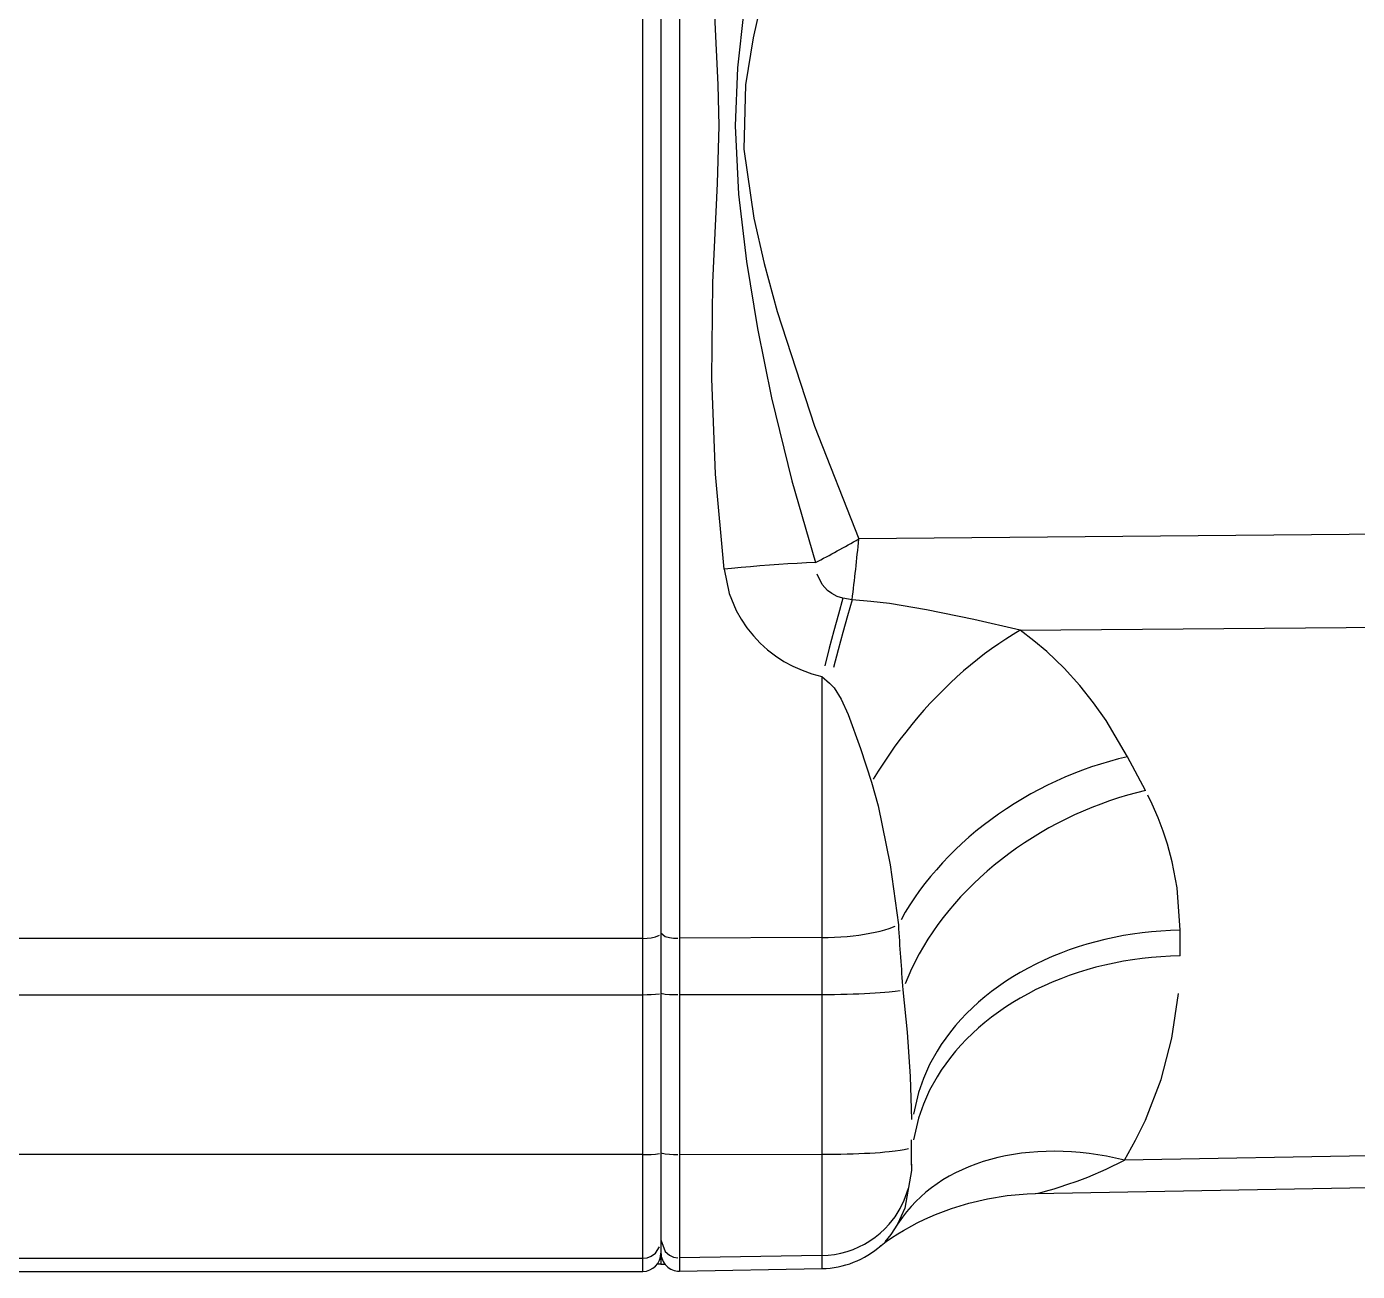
# Model space of a CAD drawing. Header units: millimetres. Extents: x 441156 to 441876, y 4514765 to 4515211.
# Drawn here: x 441628.9133 to 441629.0594, y 4515153.7591 to 4515153.8957 of the extents above; entities that cross this region are included whole.
import ezdxf

# ---------------------------------------------------------------- set-up
doc = ezdxf.new("R2010")
doc.units = ezdxf.units.MM
doc.layers.add('Collettore SL', color=7, linetype='Continuous')

msp = doc.modelspace()

# ---------------------------------------------------------------- linework, layer by layer
at = {"layer": 'Collettore SL', "color": 254, "linetype": 'Continuous'}
for p, q in [((441628.9809588317, 4515153.795660889), (441628.9809588317, 4515153.975638391)), ((441628.9829588318, 4515153.975393215), (441628.9829588318, 4515153.796247018)), ((441628.9849937366, 4515153.975634038), (441628.9849937366, 4515153.795671298)), ((441629.1255460938, 4515153.840557624), (441629.0046902616, 4515153.839503286)), ((441629.003952026, 4515153.832823555), (441629.0029382135, 4515153.833007974)), ((441629.0223996531, 4515153.829476003), (441629.1255460938, 4515153.830375844)), ((441629.0006333558, 4515153.824418275), (441629.0006333558, 4515153.795751302)), ((441629.0006333558, 4515153.824418275), (441629.0014733385, 4515153.823683753)), ((441629.036157253, 4515153.811880782), (441629.0341740247, 4515153.815598447)), ((441628.9809588317, 4515153.795660889), (441628.8479588318, 4515153.795660889)), ((441628.9809588317, 4515153.789483634), (441628.9809588317, 4515153.795660889)), ((441628.9829588318, 4515153.796247018), (441628.9829588318, 4515153.789657945)), ((441629.0006333558, 4515153.795751302), (441628.9849937366, 4515153.795671298)), ((441628.9849937366, 4515153.795671298), (441628.9849937366, 4515153.78948673)), ((441629.0006333558, 4515153.795751302), (441629.0006333558, 4515153.789510522)), ((441629.0399352596, 4515153.793738932), (441629.0399352596, 4515153.796547664)), ((441628.8479588318, 4515153.789483634), (441628.9809588317, 4515153.789483634)), ((441628.9809588317, 4515153.771939188), (441628.9809588317, 4515153.789483634)), ((441628.9829588318, 4515153.789657945), (441628.9829588318, 4515153.7721135)), ((441628.9849937366, 4515153.78948673), (441629.0006333558, 4515153.789510522)), ((441628.9849937366, 4515153.78948673), (441628.9849937366, 4515153.771942284)), ((441629.0006333558, 4515153.789510522), (441629.0006333558, 4515153.771966076)), ((441629.0104588317, 4515153.772837501), (441629.0104588317, 4515153.773569831)), ((441628.9809588317, 4515153.771939188), (441628.8479588318, 4515153.771939188)), ((441628.9809588317, 4515153.760554715), (441628.9809588317, 4515153.771939188)), ((441628.9829588318, 4515153.7721135), (441628.9829588318, 4515153.762550542)), ((441628.9849937366, 4515153.771942284), (441629.0006333558, 4515153.771966076)), ((441628.9849937366, 4515153.771942284), (441628.9849937366, 4515153.76059016)), ((441629.0006333558, 4515153.771966076), (441629.0006333558, 4515153.760862581)), ((441629.0104588317, 4515153.770840198), (441629.0104588317, 4515153.772837501)), ((441629.1255460938, 4515153.772985239), (441629.0338222917, 4515153.771332487)), ((441629.0104588317, 4515153.7707611), (441629.0104495754, 4515153.770190015)), ((441629.0104716854, 4515153.770566734), (441629.010458826, 4515153.770207304)), ((441629.0104588317, 4515153.7707611), (441629.0104588317, 4515153.770840198)), ((441629.0104770907, 4515153.770893538), (441629.0104716854, 4515153.770566734)), ((441629.0240738462, 4515153.76764803), (441629.1255489111, 4515153.769476487)), ((441628.9829588318, 4515153.762550542), (441628.9829588318, 4515153.761115109)), ((441629.0070269438, 4515153.761879636), (441629.0071351229, 4515153.761967031)), ((441629.0071088832, 4515153.761953708), (441629.007070757, 4515153.761920073)), ((441628.8479588318, 4515153.760554715), (441628.9809588317, 4515153.760554715)), ((441628.9809588317, 4515153.759115108), (441628.9809588317, 4515153.760554715)), ((441628.9829588318, 4515153.761115109), (441628.9829588318, 4515153.75991279)), ((441629.0006333558, 4515153.760862581), (441628.9849937366, 4515153.76059016)), ((441628.9849937366, 4515153.76059016), (441628.9849937366, 4515153.759150628)), ((441629.0006333558, 4515153.760862581), (441629.0006333558, 4515153.759423618)), ((441628.8585472612, 4515153.759115108), (441628.9809588317, 4515153.759115108)), ((441628.9829588318, 4515153.75991279), (441628.9825570903, 4515153.75991279)), ((441628.9829588318, 4515153.759916217), (441628.9833855061, 4515153.759915558)), ((441628.9849937366, 4515153.759150628), (441629.0006333558, 4515153.759423618))]:
    msp.add_line(p, q, dxfattribs=at)
for points in [[(441628.9898825175, 4515153.836171779, 0), (441628.9889432364, 4515153.84659312, 0), (441628.9885355495, 4515153.857095403, 0), (441628.9885351044, 4515153.857128526, 0), (441628.9886475743, 4515153.867645573, 0), (441628.9891715479, 4515153.878529399, 0), (441628.98936517, 4515153.884829018, 0), (441628.9892564543, 4515153.889355261, 0), (441628.988861901, 4515153.896976691, 0), (441628.9885761976, 4515153.904613415, 0), (441628.9885642076, 4515153.914380658, 0), (441628.9887234402, 4515153.919271637, 0), (441628.9889941112, 4515153.924142962, 0), (441628.9898825175, 4515153.93397456, 0)], [(441628.999911876, 4515153.932953601, 0), (441628.997174432, 4515153.923342576, 0), (441628.9959582645, 4515153.918491691, 0), (441628.9948522131, 4515153.913627584, 0), (441628.9929658942, 4515153.903743517, 0), (441628.9920404148, 4515153.897484814, 0), (441628.9916666924, 4515153.894341785, 0), (441628.9913676113, 4515153.891196306, 0), (441628.9910891791, 4515153.884827322, 0), (441628.9911909844, 4515153.881088355, 0), (441628.9914630384, 4515153.877358386, 0), (441628.9923464361, 4515153.869943819, 0), (441628.9935537142, 4515153.86258126, 0), (441628.9950976534, 4515153.854980129, 0), (441628.9973190069, 4515153.845895085, 0), (441628.999911876, 4515153.836901373, 0)], [(441629.0046902616, 4515153.930188422, 0), (441628.9999422657, 4515153.918160852, 0), (441628.996848094, 4515153.90896487, 0), (441628.9942264633, 4515153.899599543, 0), (441628.9930793926, 4515153.894500703, 0), (441628.9922338042, 4515153.889328297, 0), (441628.992056186, 4515153.88751752, 0), (441628.9919624754, 4515153.885700861, 0), (441628.9919511836, 4515153.884826475, 0), (441628.9920466053, 4515153.882274617, 0), (441628.9923077806, 4515153.879733739, 0), (441628.9931694416, 4515153.874710619, 0), (441628.9943048865, 4515153.869744952, 0), (441628.9957263854, 4515153.864459109, 0), (441628.9998148525, 4515153.851868607, 0), (441629.0046902616, 4515153.839503286, 0)], [(441628.999911876, 4515153.836901373, 0), (441628.9989192269, 4515153.83686178, 0), (441628.9979162058, 4515153.836814054, 0), (441628.9969040348, 4515153.836758253, 0), (441628.9958839471, 4515153.836694444, 0), (441628.9948571854, 4515153.836622705, 0), (441628.9938250008, 4515153.836543124, 0), (441628.9927886507, 4515153.836455798, 0), (441628.9917493978, 4515153.836360833, 0), (441628.9907085084, 4515153.836258344, 0), (441628.9898825175, 4515153.836171779, 0)], [(441629.0029382135, 4515153.833007974, 0), (441629.0027259719, 4515153.833056128, 0), (441629.0025171835, 4515153.833116789, 0), (441629.0023107227, 4515153.833190613, 0), (441629.0021132387, 4515153.833275073, 0), (441629.0019072435, 4515153.833378897, 0), (441629.0017087791, 4515153.833495647, 0), (441629.0014709785, 4515153.833660088, 0), (441629.0012477632, 4515153.833842706, 0), (441629.001035002, 4515153.834047649, 0), (441629.0008398251, 4515153.83426846, 0), (441629.0006606399, 4515153.834506832, 0), (441629.0005007402, 4515153.834757865, 0), (441629.000357418, 4515153.835025938, 0), (441629.0002345431, 4515153.835303559, 0), (441629.0001228979, 4515153.83561781, 0), (441629.0000353452, 4515153.835939431, 0), (441628.9999702559, 4515153.836273441, 0), (441628.9999289326, 4515153.836611317, 0), (441628.999911876, 4515153.836901373, 0)], [(441628.9898825175, 4515153.836171779, 0), (441628.990016312, 4515153.83527699, 0), (441628.9902089014, 4515153.834393154, 0), (441628.9904648782, 4515153.833509037, 0), (441628.9907804616, 4515153.83264417, 0), (441628.9912336334, 4515153.831642949, 0), (441628.9917674912, 4515153.830681266, 0), (441628.9923968412, 4515153.829741349, 0), (441628.9931038292, 4515153.828856291, 0), (441628.9938438361, 4515153.828071466, 0), (441628.9946450709, 4515153.82734651, 0), (441628.9955256755, 4515153.826669689, 0), (441628.9964595234, 4515153.826064603, 0), (441628.9974350601, 4515153.825537772, 0), (441628.9984507222, 4515153.825088362, 0), (441628.9995279928, 4515153.824710374, 0), (441629.0006333558, 4515153.824418275, 0)], [(441629.0029382135, 4515153.833007974, 0), (441629.0026916594, 4515153.832133135, 0), (441629.0024432354, 4515153.831240607, 0), (441629.0021932442, 4515153.83033148, 0), (441629.0019419905, 4515153.829406858, 0), (441629.0016897803, 4515153.828467871, 0), (441629.0014369208, 4515153.827515661, 0), (441629.0011837202, 4515153.826551388, 0), (441629.0009304871, 4515153.825576228, 0), (441629.0006775297, 4515153.824591368, 0), (441629.0006333558, 4515153.824418275, 0)], [(441629.003952026, 4515153.832823555, 0), (441629.0036896288, 4515153.831953121, 0), (441629.0034282394, 4515153.831064302, 0), (441629.0031681763, 4515153.830158181, 0), (441629.0029097564, 4515153.829235862, 0), (441629.0026532945, 4515153.828298468, 0), (441629.0023991031, 4515153.827347143, 0), (441629.0021474918, 4515153.826383043, 0), (441629.0018987673, 4515153.825407346, 0), (441629.0016532324, 4515153.824421238, 0), (441629.0014733385, 4515153.823683753, 0)], [(441629.0223996531, 4515153.829476003, 0), (441629.0173079856, 4515153.83064987, 0), (441629.0120949006, 4515153.831733592, 0), (441629.0080634532, 4515153.832399489, 0), (441629.0060139932, 4515153.832649118, 0), (441629.003952026, 4515153.832823555, 0)], [(441629.0223996531, 4515153.829476003, 0), (441629.0216096626, 4515153.829010109, 0), (441629.0208212723, 4515153.82851679, 0), (441629.0200354431, 4515153.827996643, 0), (441629.0192531321, 4515153.827450304, 0), (441629.0184752926, 4515153.826878438, 0), (441629.0177028722, 4515153.826281741, 0), (441629.016936812, 4515153.825660942, 0), (441629.0161780453, 4515153.825016796, 0), (441629.0154274966, 4515153.824350087, 0), (441629.0146860803, 4515153.823661629, 0), (441629.0139546996, 4515153.82295226, 0), (441629.0132342458, 4515153.822222844, 0), (441629.0125255964, 4515153.82147427, 0), (441629.011829615, 4515153.82070745, 0), (441629.0111471494, 4515153.819923317, 0), (441629.0104790312, 4515153.819122829, 0), (441629.0098260743, 4515153.818306959, 0), (441629.0091890742, 4515153.817476702, 0), (441629.0085688072, 4515153.81663307, 0), (441629.0079660287, 4515153.815777089, 0), (441629.0073814733, 4515153.814909804, 0), (441629.0068158531, 4515153.814032271, 0), (441629.0062698573, 4515153.813145557, 0), (441629.0060749301, 4515153.812818719, 0)], [(441629.0341740247, 4515153.815598447, 0), (441629.0318270953, 4515153.819581454, 0), (441629.0304496682, 4515153.82152675, 0), (441629.0289398436, 4515153.823410367, 0), (441629.0272099297, 4515153.825308118, 0), (441629.0253040153, 4515153.827133062, 0), (441629.0238989805, 4515153.828326666, 0), (441629.0223996531, 4515153.829476003, 0)], [(441629.0014733385, 4515153.823683753, 0), (441629.0016055358, 4515153.823563058, 0), (441629.0017293369, 4515153.823434582, 0), (441629.0019592233, 4515153.823157999, 0), (441629.0021705502, 4515153.822862064, 0), (441629.0023545984, 4515153.822573629, 0), (441629.0027319852, 4515153.821899671, 0), (441629.0031373747, 4515153.821064966, 0), (441629.0035073475, 4515153.820216375, 0), (441629.0048797652, 4515153.816519379, 0), (441629.0060749301, 4515153.812818719, 0)], [(441629.0341740247, 4515153.815598447, 0), (441629.03318072, 4515153.815359347, 0), (441629.0321892634, 4515153.815092543, 0), (441629.0312008629, 4515153.814798361, 0), (441629.0302167226, 4515153.814477158, 0), (441629.0292380415, 4515153.814129326, 0), (441629.0282660121, 4515153.813755291, 0), (441629.0273018185, 4515153.813355505, 0), (441629.0263466356, 4515153.812930456, 0), (441629.0254016271, 4515153.812480664, 0), (441629.0244679442, 4515153.812006676, 0), (441629.0235467246, 4515153.811509067, 0), (441629.0226390906, 4515153.810988447, 0), (441629.0217461481, 4515153.810445448, 0), (441629.0208689849, 4515153.809880733, 0), (441629.0200086697, 4515153.809294988, 0), (441629.0191662507, 4515153.808688928, 0), (441629.0183427543, 4515153.808063292, 0), (441629.0175391837, 4515153.807418842, 0), (441629.016756518, 4515153.806756361, 0), (441629.0159957108, 4515153.806076659, 0), (441629.0152576889, 4515153.805380562, 0), (441629.0145433516, 4515153.804668919, 0), (441629.0138535691, 4515153.803942597, 0), (441629.0131891819, 4515153.803202482, 0), (441629.0125509993, 4515153.802449474, 0), (441629.0119397989, 4515153.801684491, 0), (441629.0113563255, 4515153.800908465, 0), (441629.0108012897, 4515153.800122342, 0), (441629.0102753679, 4515153.799327078, 0), (441629.0097792009, 4515153.798523645, 0), (441629.0093133931, 4515153.797713019, 0), (441629.009018523, 4515153.797166277, 0)], [(441629.0060749301, 4515153.812818719, 0), (441629.0064559045, 4515153.811518214, 0), (441629.0068010207, 4515153.810209424, 0), (441629.0081194779, 4515153.803717932, 0), (441629.009018523, 4515153.797166277, 0)], [(441629.036157253, 4515153.811880782, 0), (441629.035164441, 4515153.811640736, 0), (441629.0341734766, 4515153.811372987, 0), (441629.0331855669, 4515153.811077862, 0), (441629.0322019156, 4515153.81075572, 0), (441629.0312237212, 4515153.810406954, 0), (441629.0302521755, 4515153.810031989, 0), (441629.029288462, 4515153.809631281, 0), (441629.028333755, 4515153.809205319, 0), (441629.0273892177, 4515153.808754621, 0), (441629.0264560007, 4515153.808279738, 0), (441629.0255352411, 4515153.807781246, 0), (441629.0246280608, 4515153.807259755, 0), (441629.0237355647, 4515153.806715898, 0), (441629.0228588406, 4515153.80615034, 0), (441629.0219989564, 4515153.805563767, 0), (441629.0211569598, 4515153.804956897, 0), (441629.0203338765, 4515153.804330467, 0), (441629.0195307097, 4515153.80368524, 0), (441629.0187484375, 4515153.803022005, 0), (441629.0179880132, 4515153.802341566, 0), (441629.0172503631, 4515153.801644756, 0), (441629.0165363862, 4515153.800932421, 0), (441629.0158469521, 4515153.800205431, 0), (441629.0151829009, 4515153.799464669, 0), (441629.0145450415, 4515153.79871104, 0), (441629.0139341513, 4515153.797945462, 0), (441629.0133509744, 4515153.797168867, 0), (441629.0127962212, 4515153.7963822, 0), (441629.0122705678, 4515153.795586421, 0), (441629.0117746546, 4515153.7947825, 0), (441629.0113090856, 4515153.793971416, 0), (441629.0108744283, 4515153.793154156, 0), (441629.010471212, 4515153.792331716, 0), (441629.0100999281, 4515153.7915051, 0), (441629.0097610289, 4515153.790675313, 0), (441629.0095143301, 4515153.790012198, 0)], [(441629.0399352596, 4515153.796547664, 0), (441629.0399319729, 4515153.797013699, 0), (441629.039922101, 4515153.797479943, 0), (441629.0399056198, 4515153.797946472, 0), (441629.039882498, 4515153.79841336, 0), (441629.0398526965, 4515153.798880683, 0), (441629.0398161685, 4515153.799348514, 0), (441629.0397728593, 4515153.799816923, 0), (441629.0397227066, 4515153.800285985, 0), (441629.03966564, 4515153.800755767, 0), (441629.0396015813, 4515153.801226338, 0), (441629.039530444, 4515153.801697766, 0), (441629.0394521336, 4515153.802170115, 0), (441629.0393665473, 4515153.802643445, 0), (441629.0392735738, 4515153.803117819, 0), (441629.0391730937, 4515153.803593293, 0), (441629.0390649785, 4515153.804069922, 0), (441629.0389490915, 4515153.804547757, 0), (441629.0388252868, 4515153.805026845, 0), (441629.0386934098, 4515153.805507231, 0), (441629.0385532968, 4515153.805988953, 0), (441629.038404775, 4515153.806472049, 0), (441629.0382476623, 4515153.806956546, 0), (441629.0380817674, 4515153.80744247, 0), (441629.0379068896, 4515153.807929841, 0), (441629.0377228186, 4515153.80841867, 0), (441629.0375293347, 4515153.808908963, 0), (441629.0373262085, 4515153.809400719, 0), (441629.0371132013, 4515153.809893928, 0), (441629.0368900647, 4515153.810388571, 0), (441629.0366565408, 4515153.810884621, 0), (441629.0364123624, 4515153.81138204, 0), (441629.036157253, 4515153.811880782, 0)], [(441629.0006333558, 4515153.795751302, 0), (441629.0009821913, 4515153.795754872, 0), (441629.0013303892, 4515153.795762007, 0), (441629.0016775252, 4515153.795772701, 0), (441629.0020231764, 4515153.795786937, 0), (441629.0023669217, 4515153.7958047, 0), (441629.0027083423, 4515153.795825968, 0), (441629.0030470222, 4515153.795850715, 0), (441629.0033825488, 4515153.79587891, 0), (441629.0037145133, 4515153.795910521, 0), (441629.0040425112, 4515153.795945507, 0), (441629.004366143, 4515153.795983828, 0), (441629.0046850144, 4515153.796025434, 0), (441629.0049987367, 4515153.796070277, 0), (441629.005306928, 4515153.7961183, 0), (441629.0056092125, 4515153.796169447, 0), (441629.0059052221, 4515153.796223654, 0), (441629.0061945961, 4515153.796280856, 0), (441629.006476982, 4515153.796340983, 0), (441629.0067520356, 4515153.796403961, 0), (441629.007019422, 4515153.796469714, 0), (441629.0072788153, 4515153.796538162, 0), (441629.0075298995, 4515153.796609221, 0), (441629.0077723687, 4515153.796682805, 0), (441629.0080059275, 4515153.796758824, 0), (441629.0082302914, 4515153.796837185, 0), (441629.0084451868, 4515153.796917793, 0), (441629.0086503522, 4515153.797000551, 0), (441629.0088455374, 4515153.797085356, 0), (441629.009018523, 4515153.797166277, 0)], [(441628.9809588317, 4515153.795660889, 0), (441628.9810286307, 4515153.795661245, 0), (441628.9810983447, 4515153.795662316, 0), (441628.9811678887, 4515153.7956641, 0), (441628.981237178, 4515153.795666593, 0), (441628.9813061281, 4515153.795669793, 0), (441628.9813746552, 4515153.795673697, 0), (441628.9814426755, 4515153.795678299, 0), (441628.9815101065, 4515153.795683594, 0), (441628.9815768657, 4515153.795689576, 0), (441628.981642872, 4515153.795696236, 0), (441628.9817080449, 4515153.795703568, 0), (441628.981772305, 4515153.795711562, 0), (441628.981835574, 4515153.795720208, 0), (441628.9818977749, 4515153.795729497, 0), (441628.9819588318, 4515153.795739415, 0), (441628.9820186703, 4515153.795749952, 0), (441628.9820772175, 4515153.795761094, 0), (441628.9821344023, 4515153.795772829, 0), (441628.9821901547, 4515153.795785142, 0), (441628.9822444069, 4515153.795798017, 0), (441628.982297093, 4515153.795811439, 0), (441628.9823481485, 4515153.795825392, 0), (441628.9823975114, 4515153.795839858, 0), (441628.9824451214, 4515153.795854821, 0), (441628.9824909206, 4515153.795870261, 0), (441628.9825348533, 4515153.795886161, 0), (441628.9825768658, 4515153.7959025, 0), (441628.9826169069, 4515153.795919258, 0), (441628.9826549279, 4515153.795936417, 0), (441628.9826908826, 4515153.795953953, 0), (441628.982724727, 4515153.795971846, 0), (441628.9827564199, 4515153.795990075, 0), (441628.9827859226, 4515153.796008618, 0), (441628.9828131995, 4515153.79602745, 0), (441628.982838217, 4515153.796046549, 0), (441628.9828609448, 4515153.796065894, 0), (441628.9828813552, 4515153.796085458, 0), (441628.9828994232, 4515153.79610522, 0), (441628.982915127, 4515153.796125154, 0), (441628.9829284473, 4515153.796145237, 0), (441628.9829393679, 4515153.796165444, 0), (441628.9829478756, 4515153.796185751, 0), (441628.9829539598, 4515153.796206131, 0), (441628.9829576134, 4515153.796226562, 0), (441628.9829588318, 4515153.796247018, 0)], [(441628.9829588318, 4515153.796257338, 0), (441628.9829600501, 4515153.796236882, 0), (441628.9829637036, 4515153.796216452, 0), (441628.982969788, 4515153.79619607, 0), (441628.9829782956, 4515153.796175764, 0), (441628.9829892162, 4515153.796155557, 0), (441628.9830025366, 4515153.796135474, 0), (441628.9830182403, 4515153.79611554, 0), (441628.9830363084, 4515153.796095778, 0), (441628.9830567187, 4515153.796076214, 0), (441628.9830794465, 4515153.796056869, 0), (441628.9831044641, 4515153.79603777, 0), (441628.9831317408, 4515153.796018938, 0), (441628.9831612437, 4515153.796000396, 0), (441628.9831929366, 4515153.795982167, 0), (441628.983226781, 4515153.795964273, 0), (441628.9832627355, 4515153.795946737, 0), (441628.9833007566, 4515153.795929578, 0), (441628.9833407978, 4515153.79591282, 0), (441628.9833828103, 4515153.795896481, 0), (441628.9834267428, 4515153.795880581, 0), (441628.9834725421, 4515153.795865141, 0), (441628.9835201522, 4515153.795850178, 0), (441628.983569515, 4515153.795835712, 0), (441628.9836205706, 4515153.795821759, 0), (441628.9836732565, 4515153.795808337, 0), (441628.9837275088, 4515153.795795462, 0), (441628.9837832613, 4515153.795783149, 0), (441628.9838404459, 4515153.795771414, 0), (441628.9838989932, 4515153.795760272, 0), (441628.9839588318, 4515153.795749735, 0), (441628.9840198886, 4515153.795739817, 0), (441628.9840820894, 4515153.795730528, 0), (441628.9841453584, 4515153.795721882, 0), (441628.9842096186, 4515153.795713888, 0), (441628.9842747914, 4515153.795706557, 0), (441628.9843407978, 4515153.795699896, 0), (441628.9844075571, 4515153.795693914, 0), (441628.984474988, 4515153.79568862, 0), (441628.9845430084, 4515153.795684017, 0), (441628.9846115354, 4515153.795680113, 0), (441628.9846804856, 4515153.795676913, 0), (441628.9847497748, 4515153.79567442, 0), (441628.9848193188, 4515153.795672636, 0), (441628.9848890327, 4515153.795671566, 0), (441628.9849588317, 4515153.795671209, 0), (441628.9849937366, 4515153.795671298, 0)], [(441629.0399352596, 4515153.796547664, 0), (441629.0388887531, 4515153.796519669, 0), (441629.0378441595, 4515153.796463713, 0), (441629.0368027515, 4515153.796379865, 0), (441629.0357657978, 4515153.796268226, 0), (441629.0347345619, 4515153.796128932, 0), (441629.0337103002, 4515153.795962154, 0), (441629.0326942604, 4515153.795768094, 0), (441629.0316876806, 4515153.795546989, 0), (441629.0306917871, 4515153.795299108, 0), (441629.0297077933, 4515153.795024754, 0), (441629.0287368979, 4515153.79472426, 0), (441629.0277802839, 4515153.794397992, 0), (441629.0268391168, 4515153.794046349, 0), (441629.0259145432, 4515153.793669758, 0), (441629.0250076895, 4515153.793268679, 0), (441629.0241196608, 4515153.792843599, 0), (441629.0232515387, 4515153.792395038, 0), (441629.0224043811, 4515153.79192354, 0), (441629.0215792201, 4515153.791429682, 0), (441629.0207770609, 4515153.790914063, 0), (441629.019998881, 4515153.790377314, 0), (441629.0192456284, 4515153.789820088, 0), (441629.0185182207, 4515153.789243063, 0), (441629.0178175444, 4515153.788646942, 0), (441629.017144453, 4515153.788032453, 0), (441629.0164997665, 4515153.787400343, 0), (441629.0158842705, 4515153.786751382, 0), (441629.0152987148, 4515153.786086362, 0), (441629.0147438128, 4515153.785406093, 0), (441629.0142202406, 4515153.784711403, 0), (441629.0137286361, 4515153.784003138, 0), (441629.0132695982, 4515153.783282163, 0), (441629.0128436862, 4515153.782549353, 0), (441629.012451419, 4515153.781805605, 0), (441629.0120932745, 4515153.781051821, 0), (441629.0117696891, 4515153.780288923, 0), (441629.011481057, 4515153.779517838, 0), (441629.0112277298, 4515153.778739506, 0), (441629.0110100163, 4515153.777954876, 0), (441629.0108281816, 4515153.777164903, 0), (441629.0106824472, 4515153.776370551, 0), (441629.0105729908, 4515153.775572786, 0), (441629.0104999457, 4515153.774772581, 0), (441629.0104634009, 4515153.77397091, 0), (441629.0104588317, 4515153.773569831, 0)], [(441629.0399352596, 4515153.793738932, 0), (441629.0388887531, 4515153.793710938, 0), (441629.0378441595, 4515153.793654982, 0), (441629.0368027515, 4515153.793571133, 0), (441629.0357657978, 4515153.793459495, 0), (441629.0347345619, 4515153.7933202, 0), (441629.0337103002, 4515153.793153423, 0), (441629.0326942604, 4515153.792959362, 0), (441629.0316876806, 4515153.792738258, 0), (441629.0306917871, 4515153.792490377, 0), (441629.0297077933, 4515153.792216022, 0), (441629.0287368979, 4515153.791915528, 0), (441629.0277802839, 4515153.79158926, 0), (441629.0268391168, 4515153.791237617, 0), (441629.0259145432, 4515153.790861026, 0), (441629.0250076895, 4515153.790459947, 0), (441629.0241196608, 4515153.790034867, 0), (441629.0232515387, 4515153.789586306, 0), (441629.0224043811, 4515153.789114808, 0), (441629.0215792201, 4515153.78862095, 0), (441629.0207770609, 4515153.788105331, 0), (441629.019998881, 4515153.787568582, 0), (441629.0192456284, 4515153.787011356, 0), (441629.0185182207, 4515153.786434331, 0), (441629.0178175444, 4515153.78583821, 0), (441629.017144453, 4515153.785223721, 0), (441629.0164997665, 4515153.784591611, 0), (441629.0158842705, 4515153.783942651, 0), (441629.0152987148, 4515153.783277631, 0), (441629.0147438128, 4515153.782597361, 0), (441629.0142202406, 4515153.781902671, 0), (441629.0137286361, 4515153.781194407, 0), (441629.0132695982, 4515153.780473431, 0), (441629.0128436862, 4515153.779740621, 0), (441629.012451419, 4515153.778996873, 0), (441629.0120932745, 4515153.77824309, 0), (441629.0117696891, 4515153.777480191, 0), (441629.011481057, 4515153.776709106, 0), (441629.0112277298, 4515153.775930774, 0), (441629.0110100163, 4515153.775146144, 0), (441629.0108281816, 4515153.774356171, 0), (441629.0106824472, 4515153.773561819, 0), (441629.0105729908, 4515153.772764054, 0), (441629.0104999457, 4515153.77196385, 0), (441629.0104634009, 4515153.771162179, 0), (441629.0104588317, 4515153.7707611, 0)], [(441629.0338222917, 4515153.771332487, 0), (441629.0350557609, 4515153.773503544, 0), (441629.036134718, 4515153.775706647, 0), (441629.0378571045, 4515153.780183619, 0), (441629.0378687652, 4515153.780220103, 0), (441629.0390398524, 4515153.784724795, 0), (441629.0397529482, 4515153.789628487, 0), (441629.0398899452, 4515153.791682627, 0), (441629.0399352596, 4515153.793738932, 0)], [(441628.9809588317, 4515153.789483634, 0), (441628.9810286307, 4515153.78948374, 0), (441628.9810983447, 4515153.789484059, 0), (441628.9811678887, 4515153.789484588, 0), (441628.981237178, 4515153.78948533, 0), (441628.9813061281, 4515153.789486282, 0), (441628.9813746552, 4515153.789487443, 0), (441628.9814426755, 4515153.789488811, 0), (441628.9815101065, 4515153.789490386, 0), (441628.9815768657, 4515153.789492165, 0), (441628.981642872, 4515153.789494146, 0), (441628.9817080449, 4515153.789496326, 0), (441628.981772305, 4515153.789498704, 0), (441628.981835574, 4515153.789501275, 0), (441628.9818977749, 4515153.789504037, 0), (441628.9819588318, 4515153.789506987, 0), (441628.9820186703, 4515153.789510121, 0), (441628.9820772175, 4515153.789513434, 0), (441628.9821344023, 4515153.789516924, 0), (441628.9821901547, 4515153.789520586, 0), (441628.9822444069, 4515153.789524415, 0), (441628.982297093, 4515153.789528406, 0), (441628.9823481485, 4515153.789532556, 0), (441628.9823975114, 4515153.789536858, 0), (441628.9824451214, 4515153.789541308, 0), (441628.9824909206, 4515153.7895459, 0), (441628.9825348533, 4515153.789550629, 0), (441628.9825768658, 4515153.789555487, 0), (441628.9826169069, 4515153.789560472, 0), (441628.9826549279, 4515153.789565574, 0), (441628.9826908826, 4515153.789570789, 0), (441628.982724727, 4515153.78957611, 0), (441628.9827564199, 4515153.789581532, 0), (441628.9827859226, 4515153.789587046, 0), (441628.9828131995, 4515153.789592647, 0), (441628.982838217, 4515153.789598327, 0), (441628.9828609448, 4515153.78960408, 0), (441628.9828813552, 4515153.789609898, 0), (441628.9828994232, 4515153.789615775, 0), (441628.982915127, 4515153.789621703, 0), (441628.9829284473, 4515153.789627676, 0), (441628.9829393679, 4515153.789633686, 0), (441628.9829478756, 4515153.789639724, 0), (441628.9829539598, 4515153.789645785, 0), (441628.9829576134, 4515153.789651861, 0), (441628.9829588318, 4515153.789657945, 0)], [(441628.9829588318, 4515153.789661014, 0), (441628.9829600501, 4515153.789654931, 0), (441628.9829637036, 4515153.789648855, 0), (441628.982969788, 4515153.789642794, 0), (441628.9829782956, 4515153.789636754, 0), (441628.9829892162, 4515153.789630746, 0), (441628.9830025366, 4515153.789624773, 0), (441628.9830182403, 4515153.789618844, 0), (441628.9830363084, 4515153.789612968, 0), (441628.9830567187, 4515153.789607149, 0), (441628.9830794465, 4515153.789601396, 0), (441628.9831044641, 4515153.789595716, 0), (441628.9831317408, 4515153.789590116, 0), (441628.9831612437, 4515153.789584601, 0), (441628.9831929366, 4515153.78957918, 0), (441628.983226781, 4515153.789573858, 0), (441628.9832627355, 4515153.789568643, 0), (441628.9833007566, 4515153.78956354, 0), (441628.9833407978, 4515153.789558557, 0), (441628.9833828103, 4515153.789553697, 0), (441628.9834267428, 4515153.789548969, 0), (441628.9834725421, 4515153.789544377, 0), (441628.9835201522, 4515153.789539928, 0), (441628.983569515, 4515153.789535625, 0), (441628.9836205706, 4515153.789531476, 0), (441628.9836732565, 4515153.789527484, 0), (441628.9837275088, 4515153.789523655, 0), (441628.9837832613, 4515153.789519994, 0), (441628.9838404459, 4515153.789516503, 0), (441628.9838989932, 4515153.789513189, 0), (441628.9839588318, 4515153.789510056, 0), (441628.9840198886, 4515153.789507106, 0), (441628.9840820894, 4515153.789504344, 0), (441628.9841453584, 4515153.789501772, 0), (441628.9842096186, 4515153.789499396, 0), (441628.9842747914, 4515153.789497215, 0), (441628.9843407978, 4515153.789495234, 0), (441628.9844075571, 4515153.789493456, 0), (441628.984474988, 4515153.789491881, 0), (441628.9845430084, 4515153.789490512, 0), (441628.9846115354, 4515153.789489351, 0), (441628.9846804856, 4515153.789488399, 0), (441628.9847497748, 4515153.789487657, 0), (441628.9848193188, 4515153.789487127, 0), (441628.9848890327, 4515153.789486809, 0), (441628.9849588317, 4515153.789486703, 0), (441628.9849937366, 4515153.78948673, 0)], [(441629.0006333558, 4515153.789510522, 0), (441629.0009821913, 4515153.789511584, 0), (441629.0013303892, 4515153.789513705, 0), (441629.0016775252, 4515153.789516886, 0), (441629.0020231764, 4515153.78952112, 0), (441629.0023669217, 4515153.789526402, 0), (441629.0027083423, 4515153.789532728, 0), (441629.0030470222, 4515153.789540087, 0), (441629.0033825488, 4515153.789548473, 0), (441629.0037145133, 4515153.789557873, 0), (441629.0040425112, 4515153.789568278, 0), (441629.004366143, 4515153.789579674, 0), (441629.0046850144, 4515153.789592047, 0), (441629.0049987367, 4515153.789605383, 0), (441629.005306928, 4515153.789619666, 0), (441629.0056092125, 4515153.789634876, 0), (441629.0059052221, 4515153.789650997, 0), (441629.0061945961, 4515153.789668009, 0), (441629.006476982, 4515153.78968589, 0), (441629.0067520356, 4515153.789704619, 0), (441629.007019422, 4515153.789724174, 0), (441629.0072788153, 4515153.78974453, 0), (441629.0075298995, 4515153.789765663, 0), (441629.0077723687, 4515153.789787546, 0), (441629.0080059275, 4515153.789810154, 0), (441629.0082302914, 4515153.789833458, 0), (441629.0084451868, 4515153.78985743, 0), (441629.0086503522, 4515153.789882042, 0), (441629.0088455374, 4515153.789907263, 0), (441629.0090305047, 4515153.789933061, 0), (441629.0092050288, 4515153.789959407, 0), (441629.009368897, 4515153.789986268, 0), (441629.0095143301, 4515153.790012198, 0)], [(441629.0095143301, 4515153.790012198, 0), (441629.0096405978, 4515153.788930611, 0), (441629.0097479919, 4515153.787932436, 0), (441629.0098398342, 4515153.787008901, 0), (441629.0099187844, 4515153.786152041, 0), (441629.009986982, 4515153.785354712, 0), (441629.0100461569, 4515153.784610556, 0), (441629.010097716, 4515153.78391393, 0), (441629.0101428091, 4515153.783259843, 0), (441629.0101823816, 4515153.782643883, 0), (441629.0102172145, 4515153.78206214, 0), (441629.0102479567, 4515153.781511154, 0), (441629.0102751498, 4515153.780987852, 0), (441629.010299248, 4515153.780489502, 0), (441629.010320634, 4515153.780013666, 0), (441629.0103396315, 4515153.779558163, 0), (441629.0103565152, 4515153.779121039, 0), (441629.0103715192, 4515153.778700532, 0), (441629.0103848437, 4515153.778295055, 0), (441629.0103966601, 4515153.777903168, 0), (441629.0104071157, 4515153.777523561, 0), (441629.010416337, 4515153.77715504, 0), (441629.0104244333, 4515153.77679651, 0), (441629.0104314983, 4515153.77644696, 0), (441629.0104376131, 4515153.776105462, 0), (441629.0104428471, 4515153.775771149, 0), (441629.0104472599, 4515153.775443212, 0), (441629.0104509023, 4515153.775120897, 0), (441629.0104538174, 4515153.774803489, 0), (441629.010456041, 4515153.774490311, 0), (441629.0104576029, 4515153.774180718, 0), (441629.010458527, 4515153.77387409, 0), (441629.0104588317, 4515153.773569831, 0)], [(441628.9809588317, 4515153.771939188, 0), (441628.9810286307, 4515153.771939294, 0), (441628.9810983447, 4515153.771939613, 0), (441628.9811678887, 4515153.771940143, 0), (441628.981237178, 4515153.771940885, 0), (441628.9813061281, 4515153.771941836, 0), (441628.9813746552, 4515153.771942997, 0), (441628.9814426755, 4515153.771944366, 0), (441628.9815101065, 4515153.771945941, 0), (441628.9815768657, 4515153.77194772, 0), (441628.981642872, 4515153.7719497, 0), (441628.9817080449, 4515153.771951881, 0), (441628.981772305, 4515153.771954258, 0), (441628.981835574, 4515153.771956829, 0), (441628.9818977749, 4515153.771959592, 0), (441628.9819588318, 4515153.771962541, 0), (441628.9820186703, 4515153.771965675, 0), (441628.9820772175, 4515153.771968989, 0), (441628.9821344023, 4515153.771972478, 0), (441628.9821901547, 4515153.77197614, 0), (441628.9822444069, 4515153.771979969, 0), (441628.982297093, 4515153.771983961, 0), (441628.9823481485, 4515153.771988111, 0), (441628.9823975114, 4515153.771992412, 0), (441628.9824451214, 4515153.771996862, 0), (441628.9824909206, 4515153.772001455, 0), (441628.9825348533, 4515153.772006183, 0), (441628.9825768658, 4515153.772011042, 0), (441628.9826169069, 4515153.772016026, 0), (441628.9826549279, 4515153.772021129, 0), (441628.9826908826, 4515153.772026344, 0), (441628.982724727, 4515153.772031666, 0), (441628.9827564199, 4515153.772037087, 0), (441628.9827859226, 4515153.7720426, 0), (441628.9828131995, 4515153.772048201, 0), (441628.982838217, 4515153.772053882, 0), (441628.9828609448, 4515153.772059634, 0), (441628.9828813552, 4515153.772065453, 0), (441628.9828994232, 4515153.77207133, 0), (441628.982915127, 4515153.772077259, 0), (441628.9829284473, 4515153.772083231, 0), (441628.9829393679, 4515153.77208924, 0), (441628.9829478756, 4515153.772095279, 0), (441628.9829539598, 4515153.772101341, 0), (441628.9829576134, 4515153.772107417, 0), (441628.9829588318, 4515153.7721135, 0)], [(441628.9829588318, 4515153.772116569, 0), (441628.9829600501, 4515153.772110485, 0), (441628.9829637036, 4515153.77210441, 0), (441628.982969788, 4515153.772098348, 0), (441628.9829782956, 4515153.77209231, 0), (441628.9829892162, 4515153.7720863, 0), (441628.9830025366, 4515153.772080327, 0), (441628.9830182403, 4515153.7720744, 0), (441628.9830363084, 4515153.772068522, 0), (441628.9830567187, 4515153.772062704, 0), (441628.9830794465, 4515153.772056951, 0), (441628.9831044641, 4515153.772051271, 0), (441628.9831317408, 4515153.77204567, 0), (441628.9831612437, 4515153.772040156, 0), (441628.9831929366, 4515153.772034734, 0), (441628.983226781, 4515153.772029413, 0), (441628.9832627355, 4515153.772024198, 0), (441628.9833007566, 4515153.772019095, 0), (441628.9833407978, 4515153.772014111, 0), (441628.9833828103, 4515153.772009252, 0), (441628.9834267428, 4515153.772004523, 0), (441628.9834725421, 4515153.771999932, 0), (441628.9835201522, 4515153.771995482, 0), (441628.983569515, 4515153.771991179, 0), (441628.9836205706, 4515153.77198703, 0), (441628.9836732565, 4515153.771983039, 0), (441628.9837275088, 4515153.77197921, 0), (441628.9837832613, 4515153.771975548, 0), (441628.9838404459, 4515153.771972058, 0), (441628.9838989932, 4515153.771968745, 0), (441628.9839588318, 4515153.771965611, 0), (441628.9840198886, 4515153.771962661, 0), (441628.9840820894, 4515153.771959899, 0), (441628.9841453584, 4515153.771957328, 0), (441628.9842096186, 4515153.77195495, 0), (441628.9842747914, 4515153.77195277, 0), (441628.9843407978, 4515153.771950789, 0), (441628.9844075571, 4515153.77194901, 0), (441628.984474988, 4515153.771947435, 0), (441628.9845430084, 4515153.771946067, 0), (441628.9846115354, 4515153.771944906, 0), (441628.9846804856, 4515153.771943954, 0), (441628.9847497748, 4515153.771943212, 0), (441628.9848193188, 4515153.771942682, 0), (441628.9848890327, 4515153.771942364, 0), (441628.9849588317, 4515153.771942258, 0), (441628.9849937366, 4515153.771942284, 0)], [(441629.0006333558, 4515153.771966076, 0), (441629.0009821913, 4515153.771967138, 0), (441629.0013303892, 4515153.771969261, 0), (441629.0016775252, 4515153.77197244, 0), (441629.0020231764, 4515153.771976674, 0), (441629.0023669217, 4515153.771981957, 0), (441629.0027083423, 4515153.771988282, 0), (441629.0030470222, 4515153.771995641, 0), (441629.0033825488, 4515153.772004027, 0), (441629.0037145133, 4515153.772013428, 0), (441629.0040425112, 4515153.772023832, 0), (441629.004366143, 4515153.772035228, 0), (441629.0046850144, 4515153.772047602, 0), (441629.0049987367, 4515153.772060938, 0), (441629.005306928, 4515153.77207522, 0), (441629.0056092125, 4515153.772090431, 0), (441629.0059052221, 4515153.772106552, 0), (441629.0061945961, 4515153.772123563, 0), (441629.006476982, 4515153.772141444, 0), (441629.0067520356, 4515153.772160174, 0), (441629.007019422, 4515153.772179728, 0), (441629.0072788153, 4515153.772200084, 0), (441629.0075298995, 4515153.772221217, 0), (441629.0077723687, 4515153.7722431, 0), (441629.0080059275, 4515153.772265708, 0), (441629.0082302914, 4515153.772289013, 0), (441629.0084451868, 4515153.772312985, 0), (441629.0086503522, 4515153.772337597, 0), (441629.0088455374, 4515153.772362817, 0), (441629.0090305047, 4515153.772388616, 0), (441629.0092050288, 4515153.772414962, 0), (441629.009368897, 4515153.772441823, 0), (441629.0095219096, 4515153.772469166, 0), (441629.0096638803, 4515153.772496956, 0), (441629.009794636, 4515153.772525163, 0), (441629.0099140175, 4515153.77255375, 0), (441629.0100218793, 4515153.772582683, 0), (441629.01011809, 4515153.772611925, 0), (441629.0102025324, 4515153.772641444, 0), (441629.0102751036, 4515153.7726712, 0), (441629.0103357151, 4515153.77270116, 0), (441629.0103842933, 4515153.772731286, 0), (441629.0104207787, 4515153.77276154, 0), (441629.0104451271, 4515153.772791888, 0), (441629.0104573087, 4515153.772822291, 0), (441629.0104588317, 4515153.772837501, 0)], [(441629.0338222917, 4515153.771332487, 0), (441629.0328491285, 4515153.771552942, 0), (441629.0318777889, 4515153.771745134, 0), (441629.0309094563, 4515153.771908829, 0), (441629.0299453103, 4515153.772043826, 0), (441629.0289865258, 4515153.772149962, 0), (441629.0280342709, 4515153.772227108, 0), (441629.0270897055, 4515153.772275168, 0), (441629.0261539808, 4515153.772294084, 0), (441629.0252282366, 4515153.772283833, 0), (441629.0243136007, 4515153.77224443, 0), (441629.0234111877, 4515153.77217592, 0), (441629.0225220969, 4515153.772078387, 0), (441629.0216474115, 4515153.771951951, 0), (441629.0207881972, 4515153.771796765, 0), (441629.0199455009, 4515153.771613019, 0), (441629.0191203492, 4515153.771400935, 0), (441629.0183137474, 4515153.771160774, 0), (441629.0175266783, 4515153.770892827, 0), (441629.0167601008, 4515153.77059742, 0), (441629.0160149488, 4515153.770274914, 0), (441629.0152921302, 4515153.769925701, 0), (441629.0145925257, 4515153.769550208, 0), (441629.0139169875, 4515153.769148891, 0), (441629.0132663388, 4515153.768722239, 0), (441629.0126413723, 4515153.768270773, 0), (441629.0120428493, 4515153.767795042, 0), (441629.0114714991, 4515153.767295626, 0), (441629.0109280178, 4515153.766773133, 0), (441629.0104130675, 4515153.7662282, 0), (441629.0099272757, 4515153.765661491, 0), (441629.0094712342, 4515153.765073696, 0), (441629.0090454985, 4515153.764465531, 0), (441629.0089305898, 4515153.764289825, 0)], [(441629.0006333558, 4515153.760862581, 0), (441629.0009821913, 4515153.760874737, 0), (441629.0013303892, 4515153.760899035, 0), (441629.0016775252, 4515153.760935444, 0), (441629.0020231764, 4515153.760983921, 0), (441629.0023669217, 4515153.761044406, 0), (441629.0027083423, 4515153.761116826, 0), (441629.0030470222, 4515153.761201092, 0), (441629.0033825488, 4515153.761297102, 0), (441629.0037145133, 4515153.761404739, 0), (441629.0040425112, 4515153.761523872, 0), (441629.004366143, 4515153.761654355, 0), (441629.0046850144, 4515153.761796028, 0), (441629.0049987367, 4515153.761948722, 0), (441629.005306928, 4515153.762112249, 0), (441629.0056092125, 4515153.762286408, 0), (441629.0059052221, 4515153.762470989, 0), (441629.0061945961, 4515153.762665767, 0), (441629.006476982, 4515153.762870505, 0), (441629.0067520356, 4515153.763084952, 0), (441629.007019422, 4515153.763308847, 0), (441629.0072788153, 4515153.763541919, 0), (441629.0075298995, 4515153.763783882, 0), (441629.0077723687, 4515153.764034443, 0), (441629.0080059275, 4515153.764293295, 0), (441629.0082302914, 4515153.764560124, 0), (441629.0084451868, 4515153.764834603, 0), (441629.0086503522, 4515153.7651164, 0), (441629.0088455374, 4515153.765405171, 0), (441629.0090305047, 4515153.765700562, 0), (441629.0092050288, 4515153.766002216, 0), (441629.009368897, 4515153.766309764, 0), (441629.0095219096, 4515153.766622832, 0), (441629.0096638803, 4515153.766941038, 0), (441629.009794636, 4515153.767263995, 0), (441629.0099140175, 4515153.767591309, 0), (441629.0100218793, 4515153.76792258, 0), (441629.01011809, 4515153.768257407, 0), (441629.0102025324, 4515153.76859538, 0), (441629.0102751036, 4515153.768936088, 0), (441629.0103357151, 4515153.769279117, 0), (441629.0103842933, 4515153.769624047, 0), (441629.0104207787, 4515153.769970458, 0), (441629.0104451271, 4515153.77031793, 0), (441629.0104573087, 4515153.770666038, 0), (441629.0104588317, 4515153.770840198, 0)], [(441629.0240721705, 4515153.767648003, 0), (441629.0240757468, 4515153.767648131, 0), (441629.024114422, 4515153.767653573, 0), (441629.0241803222, 4515153.767666754, 0), (441629.0242744557, 4515153.767687943, 0), (441629.0243925983, 4515153.76771625, 0), (441629.0245311921, 4515153.76775085, 0), (441629.0246882078, 4515153.767791278, 0), (441629.0248608722, 4515153.767836886, 0), (441629.0251521355, 4515153.767916056, 0), (441629.0254688327, 4515153.768004853, 0), (441629.0261052035, 4515153.768190968, 0), (441629.0267895702, 4515153.76840174, 0), (441629.0275051253, 4515153.768633765, 0), (441629.0286426586, 4515153.769028386, 0), (441629.0298085777, 4515153.769468066, 0), (441629.0318218098, 4515153.770324523, 0), (441629.0338222917, 4515153.771332487, 0)], [(441629.0104495754, 4515153.770190015, 0), (441629.0102861454, 4515153.76836789, 0), (441629.0097175074, 4515153.766037765, 0), (441629.0093687288, 4515153.765158972, 0), (441629.0089305898, 4515153.764289825, 0)], [(441629.0071351229, 4515153.761967031, 0), (441629.0072019841, 4515153.762019286, 0), (441629.007349808, 4515153.762131953, 0), (441629.0075162996, 4515153.762255253, 0), (441629.0076940826, 4515153.762383551, 0), (441629.0078799526, 4515153.76251451, 0), (441629.0080732963, 4515153.76264767, 0), (441629.0082752213, 4515153.762783689, 0), (441629.0084881568, 4515153.76292399, 0), (441629.0087157977, 4515153.763070629, 0), (441629.0089633384, 4515153.763226358, 0), (441629.0092380415, 4515153.763394838, 0), (441629.0095859958, 4515153.763601984, 0), (441629.0099914441, 4515153.763834915, 0), (441629.0104805718, 4515153.764104358, 0), (441629.0110981435, 4515153.764427306, 0), (441629.0119218233, 4515153.764829515, 0), (441629.0130930666, 4515153.765348366, 0), (441629.0148621612, 4515153.766021484, 0), (441629.0167585748, 4515153.766605131, 0), (441629.0188030416, 4515153.767084363, 0), (441629.0209481266, 4515153.767428049, 0), (441629.0231653846, 4515153.767617973, 0), (441629.0240194325, 4515153.767647064, 0)], [(441629.0089305898, 4515153.764289825, 0), (441629.0082063809, 4515153.7631739, 0), (441629.0075392768, 4515153.762374439, 0), (441629.0071088832, 4515153.761953708, 0)], [(441628.9809588317, 4515153.760554715, 0), (441628.9810286307, 4515153.76055593, 0), (441628.9810983447, 4515153.760559577, 0), (441628.9811678887, 4515153.760565648, 0), (441628.981237178, 4515153.760574138, 0), (441628.9813061281, 4515153.760585036, 0), (441628.9813746552, 4515153.760598329, 0), (441628.9814426755, 4515153.760613999, 0), (441628.9815101065, 4515153.76063203, 0), (441628.9815768657, 4515153.760652398, 0), (441628.981642872, 4515153.760675078, 0), (441628.9817080449, 4515153.760700043, 0), (441628.981772305, 4515153.760727263, 0), (441628.981835574, 4515153.760756704, 0), (441628.9818977749, 4515153.760788331, 0), (441628.9819588318, 4515153.760822105, 0), (441628.9820186703, 4515153.760857984, 0), (441628.9820772175, 4515153.760895927, 0), (441628.9821344023, 4515153.760935884, 0), (441628.9821901547, 4515153.760977808, 0), (441628.9822444069, 4515153.761021649, 0), (441628.982297093, 4515153.761067353, 0), (441628.9823481485, 4515153.761114864, 0), (441628.9823975114, 4515153.761164124, 0), (441628.9824451214, 4515153.761215073, 0), (441628.9824909206, 4515153.761267649, 0), (441628.9825348533, 4515153.761321788, 0), (441628.9825768658, 4515153.761377424, 0), (441628.9826169069, 4515153.76143449, 0), (441628.9826549279, 4515153.761492915, 0), (441628.9826908826, 4515153.761552628, 0), (441628.982724727, 4515153.761613558, 0), (441628.9827564199, 4515153.761675629, 0), (441628.9827859226, 4515153.761738766, 0), (441628.9828131995, 4515153.761802892, 0), (441628.982838217, 4515153.761867929, 0), (441628.9828609448, 4515153.761933798, 0), (441628.9828813552, 4515153.762000417, 0), (441628.9828994232, 4515153.762067708, 0), (441628.982915127, 4515153.762135587, 0), (441628.9829284473, 4515153.76220397, 0), (441628.9829393679, 4515153.762272777, 0), (441628.9829478756, 4515153.762341921, 0), (441628.9829539598, 4515153.762411321, 0), (441628.9829576134, 4515153.762480889, 0), (441628.9829588318, 4515153.762550542, 0)], [(441628.9829588318, 4515153.762585684, 0), (441628.9829600501, 4515153.76251603, 0), (441628.9829637036, 4515153.762446461, 0), (441628.982969788, 4515153.762377063, 0), (441628.9829782956, 4515153.762307918, 0), (441628.9829892162, 4515153.762239112, 0), (441628.9830025366, 4515153.762170727, 0), (441628.9830182403, 4515153.762102849, 0), (441628.9830363084, 4515153.762035559, 0), (441628.9830567187, 4515153.761968939, 0), (441628.9830794465, 4515153.76190307, 0), (441628.9831044641, 4515153.761838034, 0), (441628.9831317408, 4515153.761773908, 0), (441628.9831612437, 4515153.76171077, 0), (441628.9831929366, 4515153.7616487, 0), (441628.983226781, 4515153.76158777, 0), (441628.9832627355, 4515153.761528056, 0), (441628.9833007566, 4515153.761469631, 0), (441628.9833407978, 4515153.761412566, 0), (441628.9833828103, 4515153.761356929, 0), (441628.9834267428, 4515153.761302791, 0), (441628.9834725421, 4515153.761250215, 0), (441628.9835201522, 4515153.761199266, 0), (441628.983569515, 4515153.761150005, 0), (441628.9836205706, 4515153.761102495, 0), (441628.9836732565, 4515153.761056791, 0), (441628.9837275088, 4515153.76101295, 0), (441628.9837832613, 4515153.760971026, 0), (441628.9838404459, 4515153.760931068, 0), (441628.9838989932, 4515153.760893126, 0), (441628.9839588318, 4515153.760857246, 0), (441628.9840198886, 4515153.760823472, 0), (441628.9840820894, 4515153.760791846, 0), (441628.9841453584, 4515153.760762405, 0), (441628.9842096186, 4515153.760735185, 0), (441628.9842747914, 4515153.760710219, 0), (441628.9843407978, 4515153.760687539, 0), (441628.9844075571, 4515153.760667171, 0), (441628.984474988, 4515153.760649141, 0), (441628.9845430084, 4515153.76063347, 0), (441628.9846115354, 4515153.760620178, 0), (441628.9846804856, 4515153.760609279, 0), (441628.9847497748, 4515153.760600789, 0), (441628.9848193188, 4515153.760594718, 0), (441628.9848890327, 4515153.760591072, 0), (441628.9849588317, 4515153.760589857, 0), (441628.9849937366, 4515153.76059016, 0)]]:
    msp.add_polyline3d(points, dxfattribs=at)
for centre, radius, start, end in [((441628.9113585016, 4515154.00498807), 0.1899878166031232, 297.7816762278497, 299.4225628258599), ((441628.5027484699, 4515153.891357615), 0.5046115987040406, 353.3387731042659, 354.1018421635301), ((441629.3955930422, 4515153.820471794), 0.387277479958052, 183.4500296919633, 184.5109943176849), ((441629.0004588318, 4515153.769422095), 0.01000000000000001, 271.0000000114678, 311.7367856815794), ((441628.9809588317, 4515153.761115109), 0.00199999999999978, 270, 0), ((441628.9849588317, 4515153.761150324), 0.00199999999999978, 180, 271.0000000114678)]:
    msp.add_arc(centre, radius, start, end, dxfattribs=at)

doc.saveas('drawing.dxf')
